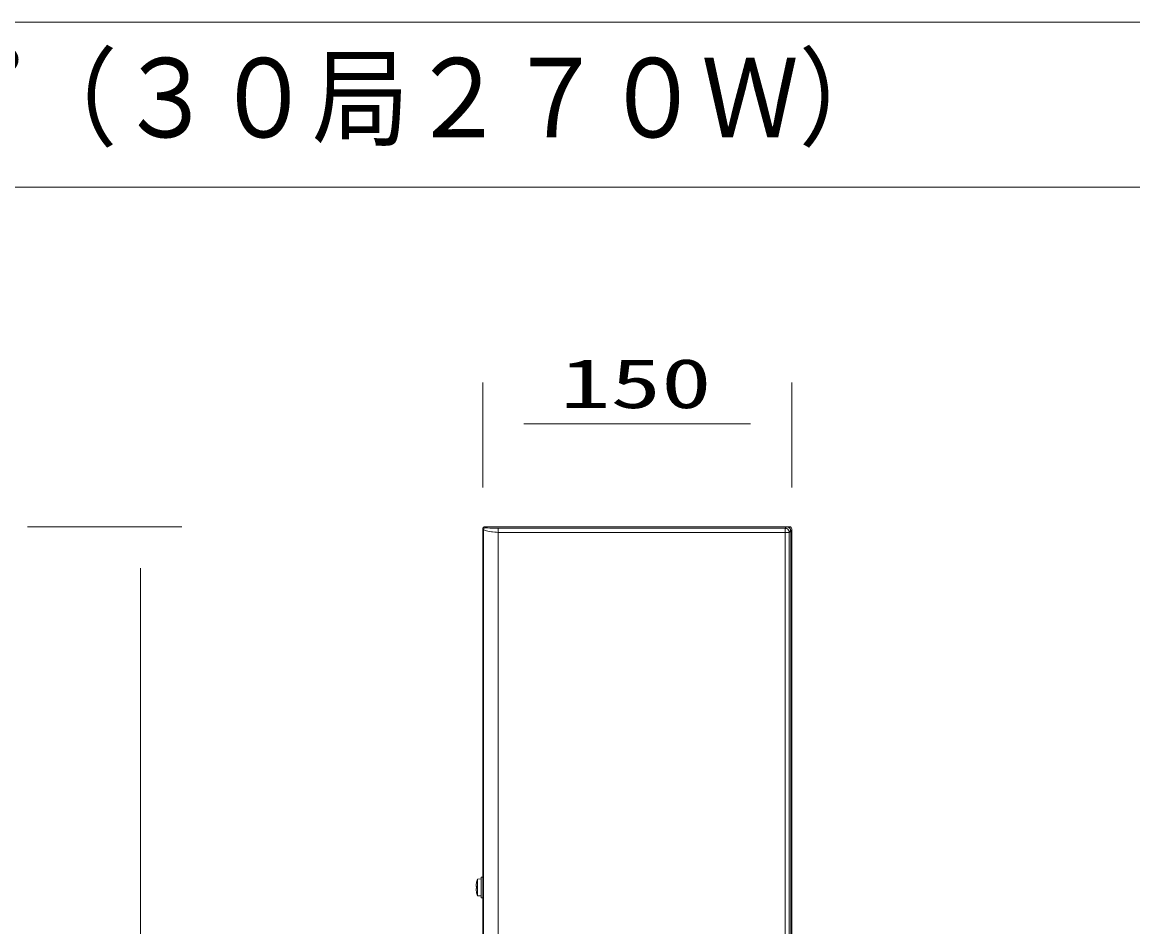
# Model space of a CAD drawing. Units: millimetres on the paper. Extents: x -401 to 401, y -280 to 280.
# Drawn here: x -320.1 to -266.2, y 76.1 to 120 of the extents above; entities that cross this region are included whole.
import ezdxf
from ezdxf.enums import TextEntityAlignment as Align

# ---------------------------------------------------------------- set-up
doc = ezdxf.new("R2010")
doc.units = ezdxf.units.MM
for name, color, linetype, lineweight in [('0-3_WAKU-M', 7, 'Continuous', 9), ('0-5_GAIKEI', 4, 'Continuous', 9), ('0-6_SUNPO', 7, 'Continuous', 9), ('0-7_MOJI1', 7, 'Continuous', 9)]:
    doc.layers.add(name, color=color, linetype=linetype, lineweight=lineweight)
doc.styles.add('ＭＳ ゴシック', font='')
doc.styles.get('ＭＳ ゴシック').set_extended_font_data('MS Gothic')

msp = doc.modelspace()

# ---------------------------------------------------------------- linework, layer by layer
at = {"layer": '0-3_WAKU-M'}
for p, q in [((-386.989, 120.017), (387.011, 120.017)), ((-386.989, 112.017), (387.011, 112.017))]:
    msp.add_line(p, q, dxfattribs=at)
at = {"layer": '0-5_GAIKEI', "color": 7}
for p, q in [((-297.729, 29.23), (-297.729, 95.43)), ((-297.629, 95.53), (-282.829, 95.53)), ((-282.729, 95.43), (-282.729, 29.23))]:
    msp.add_line(p, q, dxfattribs=at)
at = {"layer": '0-5_GAIKEI'}
for p, q in [((-283.048, 95.461), (-296.986, 95.461)), ((-282.979, 95.53), (-283.048, 95.461)), ((-283.048, 29.399), (-283.048, 95.461)), ((-282.929, 95.53), (-282.929, 95.525)), ((-297.685, 95.386), (-297.685, 29.274)), ((-296.986, 95.262), (-296.986, 29.399)), ((-282.848, 95.262), (-296.986, 95.262)), ((-282.779, 95.33), (-282.848, 95.262)), ((-282.848, 29.399), (-282.848, 95.262)), ((-282.779, 95.33), (-282.779, 29.33)), ((-282.729, 95.23), (-282.779, 95.23)), ((-298.038, 78.24), (-298.037, 78.239)), ((-297.979, 78.43), (-297.809, 78.445)), ((-297.979, 78.43), (-297.979, 77.63)), ((-297.809, 78.53), (-297.809, 77.53)), ((-297.729, 78.53), (-297.809, 78.53)), ((-298.037, 78.083), (-298.053, 78.085)), ((-298.038, 77.82), (-298.037, 77.821)), ((-297.979, 77.63), (-297.809, 77.615)), ((-297.729, 77.53), (-297.809, 77.53))]:
    msp.add_line(p, q, dxfattribs=at)
for points in [[(-297.685, 95.386), (-297.693, 95.394), (-297.71, 95.411), (-297.729, 95.43)], [(-297.586, 95.486), (-297.597, 95.497), (-297.629, 95.53)], [(-296.986, 95.461), (-297.235, 95.464), (-297.387, 95.468), (-297.503, 95.474), (-297.531, 95.476), (-297.57, 95.481), (-297.581, 95.484), (-297.585, 95.486), (-297.586, 95.486)], [(-282.848, 95.262), (-282.849, 95.282), (-282.852, 95.302), (-282.857, 95.321), (-282.864, 95.34), (-282.873, 95.358), (-282.883, 95.375), (-282.896, 95.391), (-282.909, 95.405), (-282.925, 95.419), (-282.941, 95.43), (-282.958, 95.44), (-282.977, 95.448), (-282.996, 95.454), (-283.015, 95.459), (-283.048, 95.461)], [(-282.779, 95.33), (-282.78, 95.35), (-282.783, 95.37), (-282.788, 95.39), (-282.795, 95.408), (-282.804, 95.427), (-282.814, 95.444), (-282.827, 95.459), (-282.84, 95.474), (-282.855, 95.487), (-282.872, 95.499), (-282.889, 95.509), (-282.907, 95.517), (-282.926, 95.523), (-282.946, 95.527), (-282.979, 95.53)], [(-296.986, 95.262), (-297.069, 95.264), (-297.15, 95.269), (-297.254, 95.279), (-297.304, 95.286), (-297.4, 95.302), (-297.484, 95.32), (-297.552, 95.337), (-297.609, 95.354), (-297.649, 95.369), (-297.675, 95.38), (-297.683, 95.385), (-297.685, 95.386)], [(-298.053, 78.085), (-298.053, 78.085), (-298.053, 78.085), (-298.053, 78.085), (-298.054, 78.086), (-298.055, 78.094), (-298.053, 78.134)], [(-298.053, 77.926), (-298.055, 77.966), (-298.054, 77.973), (-298.054, 77.975), (-298.053, 77.975), (-298.053, 77.976), (-298.053, 77.976), (-298.037, 77.977)]]:
    msp.add_lwpolyline(points, dxfattribs=at)
for centre, radius, start, end in [((-297.63, 95.43), 0.0998, 134.9665, 179.9948), ((-297.629, 95.43), 0.1, 135.0333, 175.8595), ((-297.629, 95.43), 0.0998, 90.0184, 135.04), ((-297.629, 95.43), 0.0998, 90.0162, 135.05), ((-297.585, 95.386), 0.101, 90.5019, 179.5556), ((-298.949, 95.417), 1.963, 359.392, 1.3101), ((-318.256, 95.419), 21.27, 359.5775, 359.9385), ((-297.014, 78.03), 1.044, 168.434, 174.2703), ((-297.019, 78.03), 1.041, 157.3871, 168.3578), ((-297.993, 78.097), 0.0621, 177.7502, 189.5764), ((-297.988, 77.963), 0.0662, 170.7516, 181.9348), ((-297.014, 78.03), 1.044, 185.7295, 191.5662), ((-296.897, 78.03), 1.141, 177.3356, 182.6632), ((-297.019, 78.03), 1.041, 191.6422, 202.6129)]:
    msp.add_arc(centre, radius, start, end, dxfattribs=at)
at = {"layer": '0-5_GAIKEI', "color": 7}
for centre, start, end in [((-297.629, 95.43), 90, 180), ((-282.829, 95.43), 0, 90)]:
    msp.add_arc(centre, 0.1, start, end, dxfattribs=at)
at = {"layer": '0-6_SUNPO'}
for p, q in [((-297.729, 97.43), (-297.729, 102.53)), ((-282.729, 97.43), (-282.729, 102.53)), ((-284.729, 100.53), (-295.729, 100.53)), ((-319.836, 95.53), (-312.336, 95.53)), ((-314.336, 93.53), (-314.336, 13.33))]:
    msp.add_line(p, q, dxfattribs=at)

# ---------------------------------------------------------------- texts
at = {"layer": '0-6_SUNPO', "style": 'ＭＳ ゴシック', "width": 1.5}
msp.add_text('150', height=2.405, dxfattribs=at).set_placement((-293.979, 100.568), align=Align.BOTTOM_LEFT)
at = {"layer": '0-7_MOJI1', "style": 'ＭＳ ゴシック', "width": 0.9}
msp.add_text('壁掛形防災アンプ（３０局２７０Ｗ）', height=3.849, dxfattribs=at).set_placement((-357.989, 113.277), align=Align.BOTTOM_LEFT)

doc.saveas('drawing.dxf')
